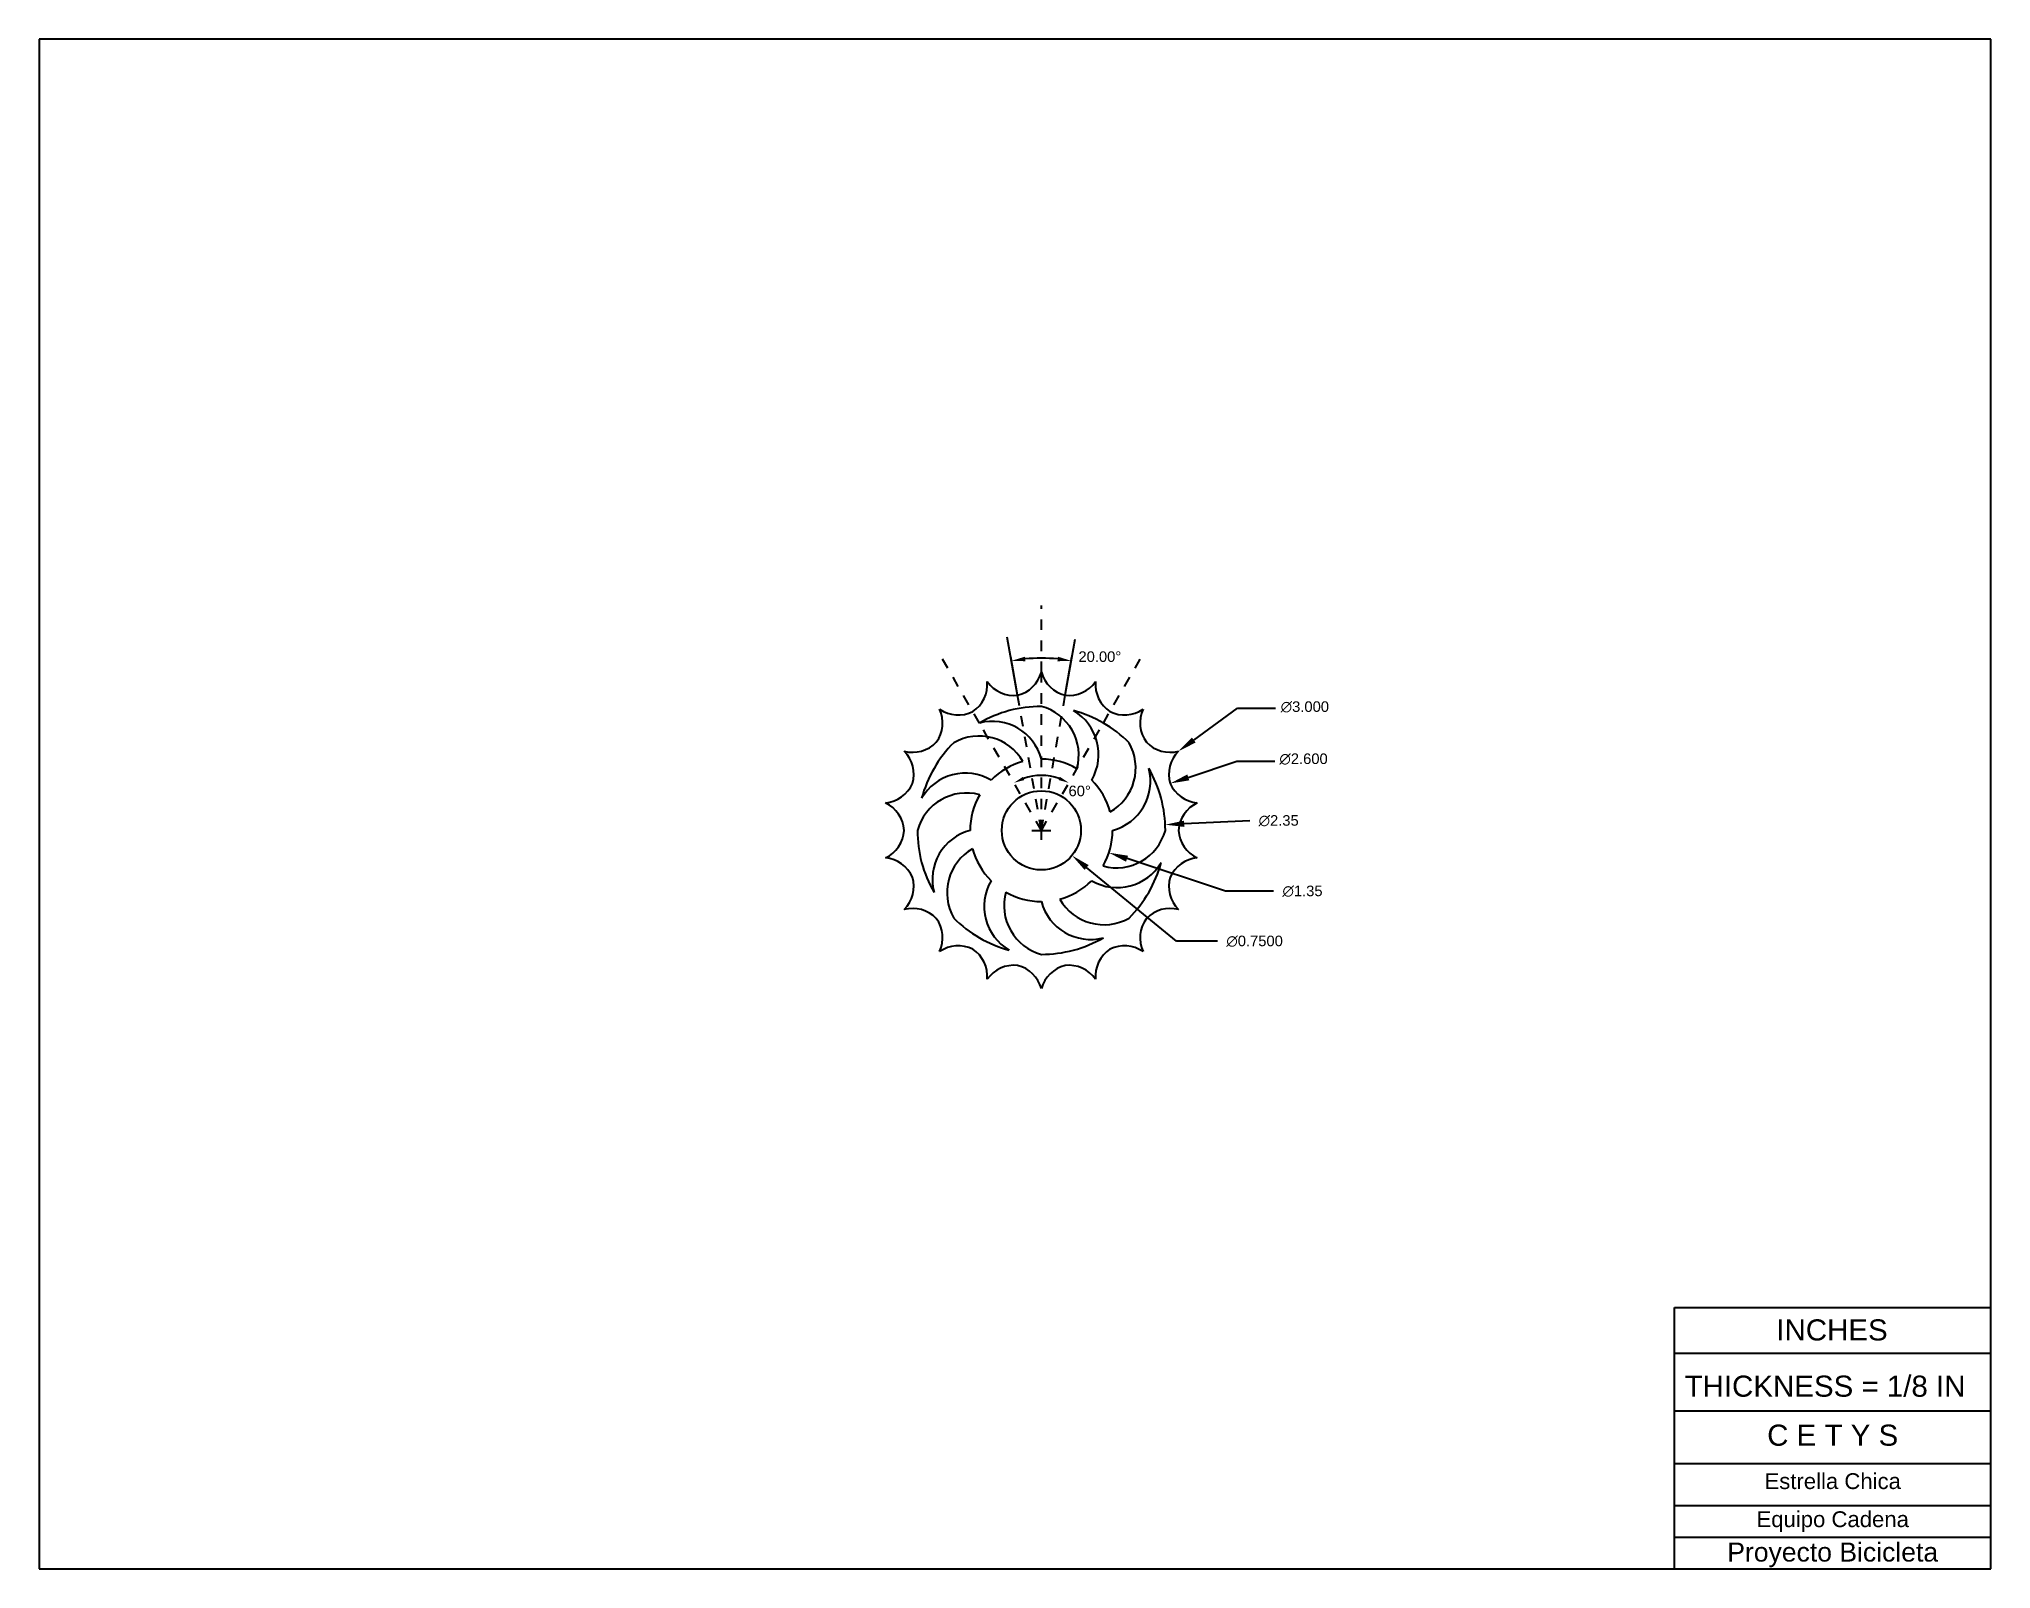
# Model space of a CAD drawing. Header units: inches. Extents: x 0.5 to 19, y 0.5 to 15.
import ezdxf
from ezdxf import colors
from ezdxf.entities.mleader import LeaderData, LeaderLine
from ezdxf.math import Vec2, Vec3

# ---------------------------------------------------------------- set-up
doc = ezdxf.new("R2010")
doc.units = ezdxf.units.IN
doc.header["$LTSCALE"] = 0.75
doc.header["$MEASUREMENT"] = 0
doc.linetypes.add('HIDDEN', pattern=[0.075, 0.05, -0.025])
doc.styles.get("Standard").update_dxf_attribs({"font": 'arial.ttf'})
doc.dimstyles.get("Standard").update_dxf_attribs({"dimtxt": 0.18, "dimasz": 0.18, "dimexe": 0.18, "dimexo": 0.0625, "dimgap": 0.09, "dimtad": 0, "dimtih": 1, "dimtoh": 1, "dimdec": 4, "dimzin": 0, "dimdsep": 46, "dimtxsty": 'Standard', "dimcen": 0.09, "dimadec": 0, "dimazin": 0, "dimtfac": 1, "dimtdec": 4, "dimtofl": 0, "dimtmove": 0, "dimatfit": 3, "dimfxl": 1, "dimtolj": 1, "dimtzin": 0, "dimarcsym": 0})

# ---------------------------------------------------------------- blocks, each defined once
blk = doc.blocks.new('*D1')
at = {"color": 0, "lineweight": -2, "transparency": 16777216}
for p, q in [((9.767, 8.819), (9.71, 9.146)), ((10.233, 8.819), (10.29, 9.146))]:
    blk.add_line(p, q, dxfattribs=at)
blk.add_arc((10, 7.5), 1.632, 84.566, 95.434, dxfattribs=at)
at = {"color": 0, "transparency": 16777216}
for points in [[(9.848, 9.103), (9.843, 9.146), (9.717, 9.107)], [(10.157, 9.146), (10.152, 9.103), (10.283, 9.107)]]:
    blk.add_solid(points, dxfattribs=at)
at = {"layer": 'Defpoints', "color": 0, "transparency": 16777216}
for p in [(9.905, 9.129), (9.774, 8.78), (10.226, 8.78), (10, 7.5), (10, 7.5)]:
    blk.add_point(p, dxfattribs=at)
at = {"color": 0, "transparency": 16777216, "insert": (10.554, 9.146), "char_height": 0.1378, "attachment_point": 5}
blk.add_mtext('\\A1;{\\H0.72571x;20.00°}', dxfattribs=at)
blk = doc.blocks.new('*D2')
at = {"color": 0, "lineweight": -2, "transparency": 16777216}
for p, q in [((10, 7.41), (10, 7.59)), ((9.91, 7.5), (10.09, 7.5)), ((11.28, 6.449), (10.429, 7.148)), ((11.669, 6.449), (11.28, 6.449))]:
    blk.add_line(p, q, dxfattribs=at)
at = {"color": 0, "transparency": 16777216}
blk.add_solid([(10.448, 7.171), (10.41, 7.125), (10.29, 7.262)], dxfattribs=at)
at = {"layer": 'Defpoints', "color": 0, "transparency": 16777216}
for p in [(9.71, 7.738), (10.29, 7.262)]:
    blk.add_point(p, dxfattribs=at)
at = {"color": 0, "transparency": 16777216, "insert": (12.021, 6.449), "char_height": 0.18, "attachment_point": 5}
blk.add_mtext('\\A1;{\\H0.55556x;∅0.7500}', dxfattribs=at)
blk = doc.blocks.new('*D3')
at = {"color": 0, "lineweight": -2, "transparency": 16777216}
for p, q in [((10, 7.41), (10, 7.59)), ((9.91, 7.5), (10.09, 7.5)), ((11.746, 6.923), (10.812, 7.232)), ((12.201, 6.923), (11.746, 6.923))]:
    blk.add_line(p, q, dxfattribs=at)
at = {"color": 0, "transparency": 16777216}
blk.add_solid([(10.821, 7.26), (10.802, 7.203), (10.641, 7.288)], dxfattribs=at)
at = {"layer": 'Defpoints', "color": 0, "transparency": 16777216}
for p in [(10, 7.5), (10.641, 7.288)]:
    blk.add_point(p, dxfattribs=at)
at = {"color": 0, "transparency": 16777216, "insert": (12.475, 6.923), "char_height": 0.18, "attachment_point": 5}
blk.add_mtext('\\A1;{\\H0.55556x;∅1.35}', dxfattribs=at)
blk = doc.blocks.new('*D4')
at = {"color": 0, "lineweight": -2, "transparency": 16777216}
for p, q in [((10, 7.41), (10, 7.59)), ((11.975, 7.591), (11.354, 7.563)), ((9.91, 7.5), (10.09, 7.5))]:
    blk.add_line(p, q, dxfattribs=at)
at = {"color": 0, "transparency": 16777216}
blk.add_solid([(11.352, 7.592), (11.355, 7.533), (11.174, 7.554)], dxfattribs=at)
at = {"layer": 'Defpoints', "color": 0, "transparency": 16777216}
for p in [(10, 7.5), (11.174, 7.554)]:
    blk.add_point(p, dxfattribs=at)
at = {"color": 0, "transparency": 16777216, "insert": (12.249, 7.591), "char_height": 0.18, "attachment_point": 5}
blk.add_mtext('\\A1;{\\H0.55556x;∅2.35}', dxfattribs=at)
blk = doc.blocks.new('*D6')
at = {"color": 0, "lineweight": -2, "transparency": 16777216}
blk.add_arc((10, 7.5), 0.521, 71.0222, 108.9778, dxfattribs=at)
at = {"color": 0, "transparency": 16777216}
for points in [[(9.838, 7.977), (9.824, 8.007), (9.74, 7.951)], [(10.176, 8.007), (10.162, 7.977), (10.26, 7.951)]]:
    blk.add_solid(points, dxfattribs=at)
at = {"layer": 'Defpoints', "color": 0, "transparency": 16777216}
for p in [(9.412, 8.518), (10.588, 8.518), (9.91, 8.013), (10, 7.5), (10, 7.5)]:
    blk.add_point(p, dxfattribs=at)
at = {"color": 0, "transparency": 16777216, "insert": (10.363, 7.873), "char_height": 0.18, "attachment_point": 5}
blk.add_mtext('\\A1;{\\H0.55556x;60°}', dxfattribs=at)

msp = doc.modelspace()

# ---------------------------------------------------------------- linework, layer by layer
for p, q in [((19, 15), (0.5, 15)), ((0.5, 15), (0.5, 0.5)), ((19, 0.5), (19, 15)), ((9.77426, 8.78025), (9.67733, 9.32998)), ((10.22574, 8.78025), (10.31941, 9.31147)), ((16, 2.54537), (16, 2.97676)), ((16, 2.97676), (19, 2.97676)), ((16, 2), (16, 2.54537)), ((16, 2.54537), (19, 2.54537)), ((16, 0.5), (16, 2)), ((16, 2), (19, 2)), ((16, 1.5), (19, 1.5)), ((16, 1.1), (19, 1.1)), ((16, 0.8), (19, 0.8)), ((0.5, 0.5), (19, 0.5))]:
    msp.add_line(p, q)
at = {"linetype": 'HIDDEN'}
for p, q in [((10, 9), (10, 9.63268)), ((9.4125, 8.51758), (9.04779, 9.14928)), ((10.5875, 8.51758), (10.94339, 9.134)), ((10, 7.5), (10, 9)), ((10, 7.5), (9.77426, 8.78025)), ((10, 7.5), (10.22574, 8.78025)), ((10, 7.5), (9.4125, 8.51758)), ((10, 7.5), (10.5875, 8.51758))]:
    msp.add_line(p, q, dxfattribs=at)
at = {"color": 7, "linetype": 'Continuous', "lineweight": 25}
msp.add_circle((10, 7.5), 0.375, dxfattribs=at)
for centre, radius, start, end in [((9.17804, 8.88377), 0.31, 303.6901, 4.768522), ((9.74019, 9.08837), 0.31, 215.231478, 276.3099), ((9.70089, 9.08144), 0.31, 283.6901, 344.768522), ((10.29911, 9.08144), 0.31, 195.231478, 256.3099), ((10.25981, 9.08837), 0.31, 263.6901, 324.768522), ((10.82196, 8.88377), 0.31, 175.231478, 236.3099), ((8.75434, 8.51919), 0.31, 323.6901, 24.768522), ((9.2126, 8.90372), 0.31, 235.231478, 296.3099), ((10, 7.5), 1.175, 90, 120), ((9.53496, 8.05254), 0.48089, 14.752913, 104.752913), ((9.87353, 8.21103), 0.48089, 344.752913, 74.752913), ((10, 7.5), 1.175, 45, 75), ((10.06187, 8.21954), 0.48089, 329.752913, 59.752913), ((10.7874, 8.90372), 0.31, 243.6901, 304.768522), ((11.24566, 8.51919), 0.31, 155.231478, 216.3099), ((8.77999, 8.54976), 0.31, 255.231478, 316.3099), ((10, 7.5), 1.175, 135, 165), ((9.4078, 7.91335), 0.48089, 29.752913, 119.752913), ((10.41335, 8.0922), 0.48089, 299.752913, 29.752913), ((11.22001, 8.54976), 0.31, 223.6901, 284.768522), ((8.48087, 8.03168), 0.31, 343.6901, 44.768522), ((10, 7.5), 0.675, 105, 135), ((10, 7.5), 0.675, 60, 90), ((11.51913, 8.03168), 0.31, 135.231478, 196.3099), ((9.28046, 7.56187), 0.48089, 59.752913, 149.752913), ((10, 7.5), 0.675, 15, 45), ((10.55254, 7.96504), 0.48089, 284.752913, 14.752913), ((10, 7.5), 1.175, 0, 30), ((8.49452, 8.06918), 0.31, 275.231478, 336.3099), ((9.28897, 7.37353), 0.48089, 74.752913, 164.752913), ((10, 7.5), 0.675, 150, 180), ((11.50548, 8.06918), 0.31, 203.6901, 264.768522), ((8.39064, 7.48005), 0.31, 3.6901, 64.768522), ((11.60936, 7.48005), 0.31, 115.231478, 176.3099), ((8.39064, 7.51995), 0.31, 295.231478, 356.3099), ((10, 7.5), 1.175, 180, 210), ((9.44746, 7.03496), 0.48089, 104.752913, 194.752913), ((10.71103, 7.62647), 0.48089, 254.752913, 344.752913), ((10, 7.5), 0.675, 330, 0), ((11.60936, 7.51995), 0.31, 183.6901, 244.768522), ((8.49452, 6.93082), 0.31, 23.6901, 84.768522), ((9.58665, 6.9078), 0.48089, 119.752913, 209.752913), ((10, 7.5), 0.675, 195, 225), ((11.50548, 6.93082), 0.31, 95.231478, 156.3099), ((8.48087, 6.96832), 0.31, 315.231478, 16.3099), ((10.71954, 7.43813), 0.48089, 239.752913, 329.752913), ((10, 7.5), 1.175, 315, 345), ((11.51913, 6.96832), 0.31, 163.6901, 224.768522), ((9.93813, 6.78046), 0.48089, 149.752913, 239.752913), ((10.12647, 6.78897), 0.48089, 164.752913, 254.752913), ((10, 7.5), 0.675, 240, 270), ((10, 7.5), 0.675, 285, 315), ((10.5922, 7.08665), 0.48089, 209.752913, 299.752913), ((8.77999, 6.45024), 0.31, 43.6901, 104.768522), ((8.75434, 6.48081), 0.31, 335.231478, 36.3099), ((10, 7.5), 1.175, 225, 255), ((10.46504, 6.94746), 0.48089, 194.752913, 284.752913), ((11.24566, 6.48081), 0.31, 143.6901, 204.768522), ((11.22001, 6.45024), 0.31, 75.231478, 136.3099), ((10, 7.5), 1.175, 270, 300), ((9.2126, 6.09628), 0.31, 63.6901, 124.768522), ((9.17804, 6.11623), 0.31, 355.231478, 56.3099), ((10.82196, 6.11623), 0.31, 123.6901, 184.768522), ((10.7874, 6.09628), 0.31, 55.231478, 116.3099), ((9.74019, 5.91163), 0.31, 83.6901, 144.768522), ((9.70089, 5.91856), 0.31, 15.231478, 76.3099), ((10.29911, 5.91856), 0.31, 103.6901, 164.768522), ((10.25981, 5.91163), 0.31, 35.231478, 96.3099)]:
    msp.add_arc(centre, radius, start, end, dxfattribs=at)

# ---------------------------------------------------------------- texts
at = {"insert": (12.26825, 8.72313), "char_height": 0.1, "width": 0.4682026, "attachment_point": 1}
msp.add_mtext('∅3.000', dxfattribs=at)
at = {"attachment_point": 1}
for s, width, heights, insert, char_height in [('\\A1;∅2.600', 0.2, [0], (12.25603, 8.22906), 0.1), ('\\pxqc;INCHES', 2.8163719, [0], (16.08516, 2.86557), 0.2), ('THICKNESS = 1/8 IN', 2.8163719, [0], (16.09607, 2.33246), 0.2), ('\\pxqc;C E T Y S ', 3, [0], (16, 1.86791), 0.2), ('\\pxqc;Estrella Chica', 3, [0], (16, 1.40733), 0.15), ('\\pxqc;Equipo Cadena', 3, [0], (16, 1.04657), 0.15), ('\\pxqc;Proyecto Bicicleta', 3, [0.25005], (16, 0.75005), 0.18)]:
    msp.add_mtext_dynamic_manual_height_columns(s, width=width, gutter_width=1, heights=heights, dxfattribs=dict(at, insert=insert, char_height=char_height))

# ---------------------------------------------------------------- dimensions: what is measured, and where the dimension line sits
for base, line1, line2, text, override, picture, middle in [((9.90512, 9.12897), ((10, 7.5), (10.22574, 8.78025)), ((10, 7.5), (9.77426, 8.78025)), '{\\H0.72571x;<>}', {"dimtxt": 0.137795, "dimasz": 0.13, "dimexe": 0.03937, "dimexo": 0.03937, "dimgap": 0.06, "dimtad": 1, "dimdec": 2, "dimzin": 1, "dimadec": 2, "dimtdec": 2, "dimtzin": 1}, '*D1', (10.55401, 9.0348)), ((9.90959, 8.01271), ((10, 7.5), (10.5875, 8.51758)), ((10, 7.5), (9.4125, 8.51758)), '{\\H0.55556x;<>}', {"dimasz": 0.1}, '*D6', (10.36295, 7.87325))]:
    dim = msp.add_angular_dim_2l(base=base, line1=line1, line2=line2, text=text, dimstyle='Standard', override=override)
    dim.commit()
    dim.dimension.update_dxf_attribs({"geometry": picture, "text_midpoint": middle, "dimtype": 162})
dim = msp.add_diameter_dim_2p(p1=(9.71023, 7.73803), p2=(10.28977, 7.26197), text='{\\H0.55556x;<>}', dimstyle='Standard')
dim.commit()
dim.dimension.update_dxf_attribs({"geometry": '*D2', "text_midpoint": (12.02122, 6.44855), "dimtype": 163})
for mpoint, text, picture, middle in [((11.17375, 7.5542), '{\\H0.55556x;∅2.35}', '*D4', (11.97465, 7.59118)), ((10.64093, 7.28826), '{\\H0.55556x;∅1.35}', '*D3', (12.47516, 6.92328))]:
    dim = msp.add_radius_dim(center=(10, 7.5), mpoint=mpoint, text=text, dimstyle='Standard')
    dim.commit()
    dim.dimension.update_dxf_attribs({"geometry": picture, "text_midpoint": middle, "dimtype": 164})

# ---------------------------------------------------------------- leaders
ml = msp.add_multileader_mtext('Standard')
ml.set_content('', color=256)
ml.set_leader_properties()
ml.build(insert=Vec2(0, 0))
ml.multileader.update_dxf_attribs({"dogleg_length": 0.36, "arrow_head_size": 0.18})
ctx = ml.context
ctx.base_point, ctx.char_height, ctx.arrow_head_size, ctx.landing_gap_size, ctx.plane_origin = Vec3(12.21859, 8.65774), 0.18, 0.18, 0.09, Vec3(11.29904, 8.25)
notes = []
notes.append((ctx, [(0, (1, 1, 0), (11.85859, 8.65774), (1, 0), 0.36, [(0, [(11.29904, 8.25)], 0, [])])]))
ctx.mtext.insert, ctx.mtext.flow_direction = Vec3(12.30859, 8.74774), 5
ml = msp.add_multileader_mtext('Standard')
ml.set_content('', color=256)
ml.set_leader_properties()
ml.build(insert=Vec2(0, 0))
ml.multileader.update_dxf_attribs({"dogleg_length": 0.36, "arrow_head_size": 0.18})
ctx = ml.context
ctx.base_point, ctx.char_height, ctx.arrow_head_size, ctx.landing_gap_size, ctx.plane_origin = Vec3(12.21243, 8.15721), 0.18, 0.18, 0.09, Vec3(11.2216, 7.94463)
notes.append((ctx, [(0, (1, 1, 0), (11.85243, 8.15721), (1, 0), 0.36, [(0, [(11.2216, 7.94463)], 0, [])])]))
ctx.mtext.insert, ctx.mtext.flow_direction = Vec3(12.30243, 8.24721), 5
for ctx, leaders in notes:
    for number, flags, end, landing, length, lines in leaders:
        leader = LeaderData()
        leader.index, (leader.has_last_leader_line, leader.has_dogleg_vector, leader.attachment_direction) = number, flags
        leader.last_leader_point, leader.dogleg_vector, leader.dogleg_length = Vec3(end), Vec3(landing), length
        for number, points, colour, breaks in lines:
            line = LeaderLine()
            line.index, line.vertices, line.color, line.breaks = number, Vec3.list(points), colors.encode_raw_color(colour), breaks
            leader.lines.append(line)
        ctx.leaders.append(leader)

doc.saveas('drawing.dxf')
